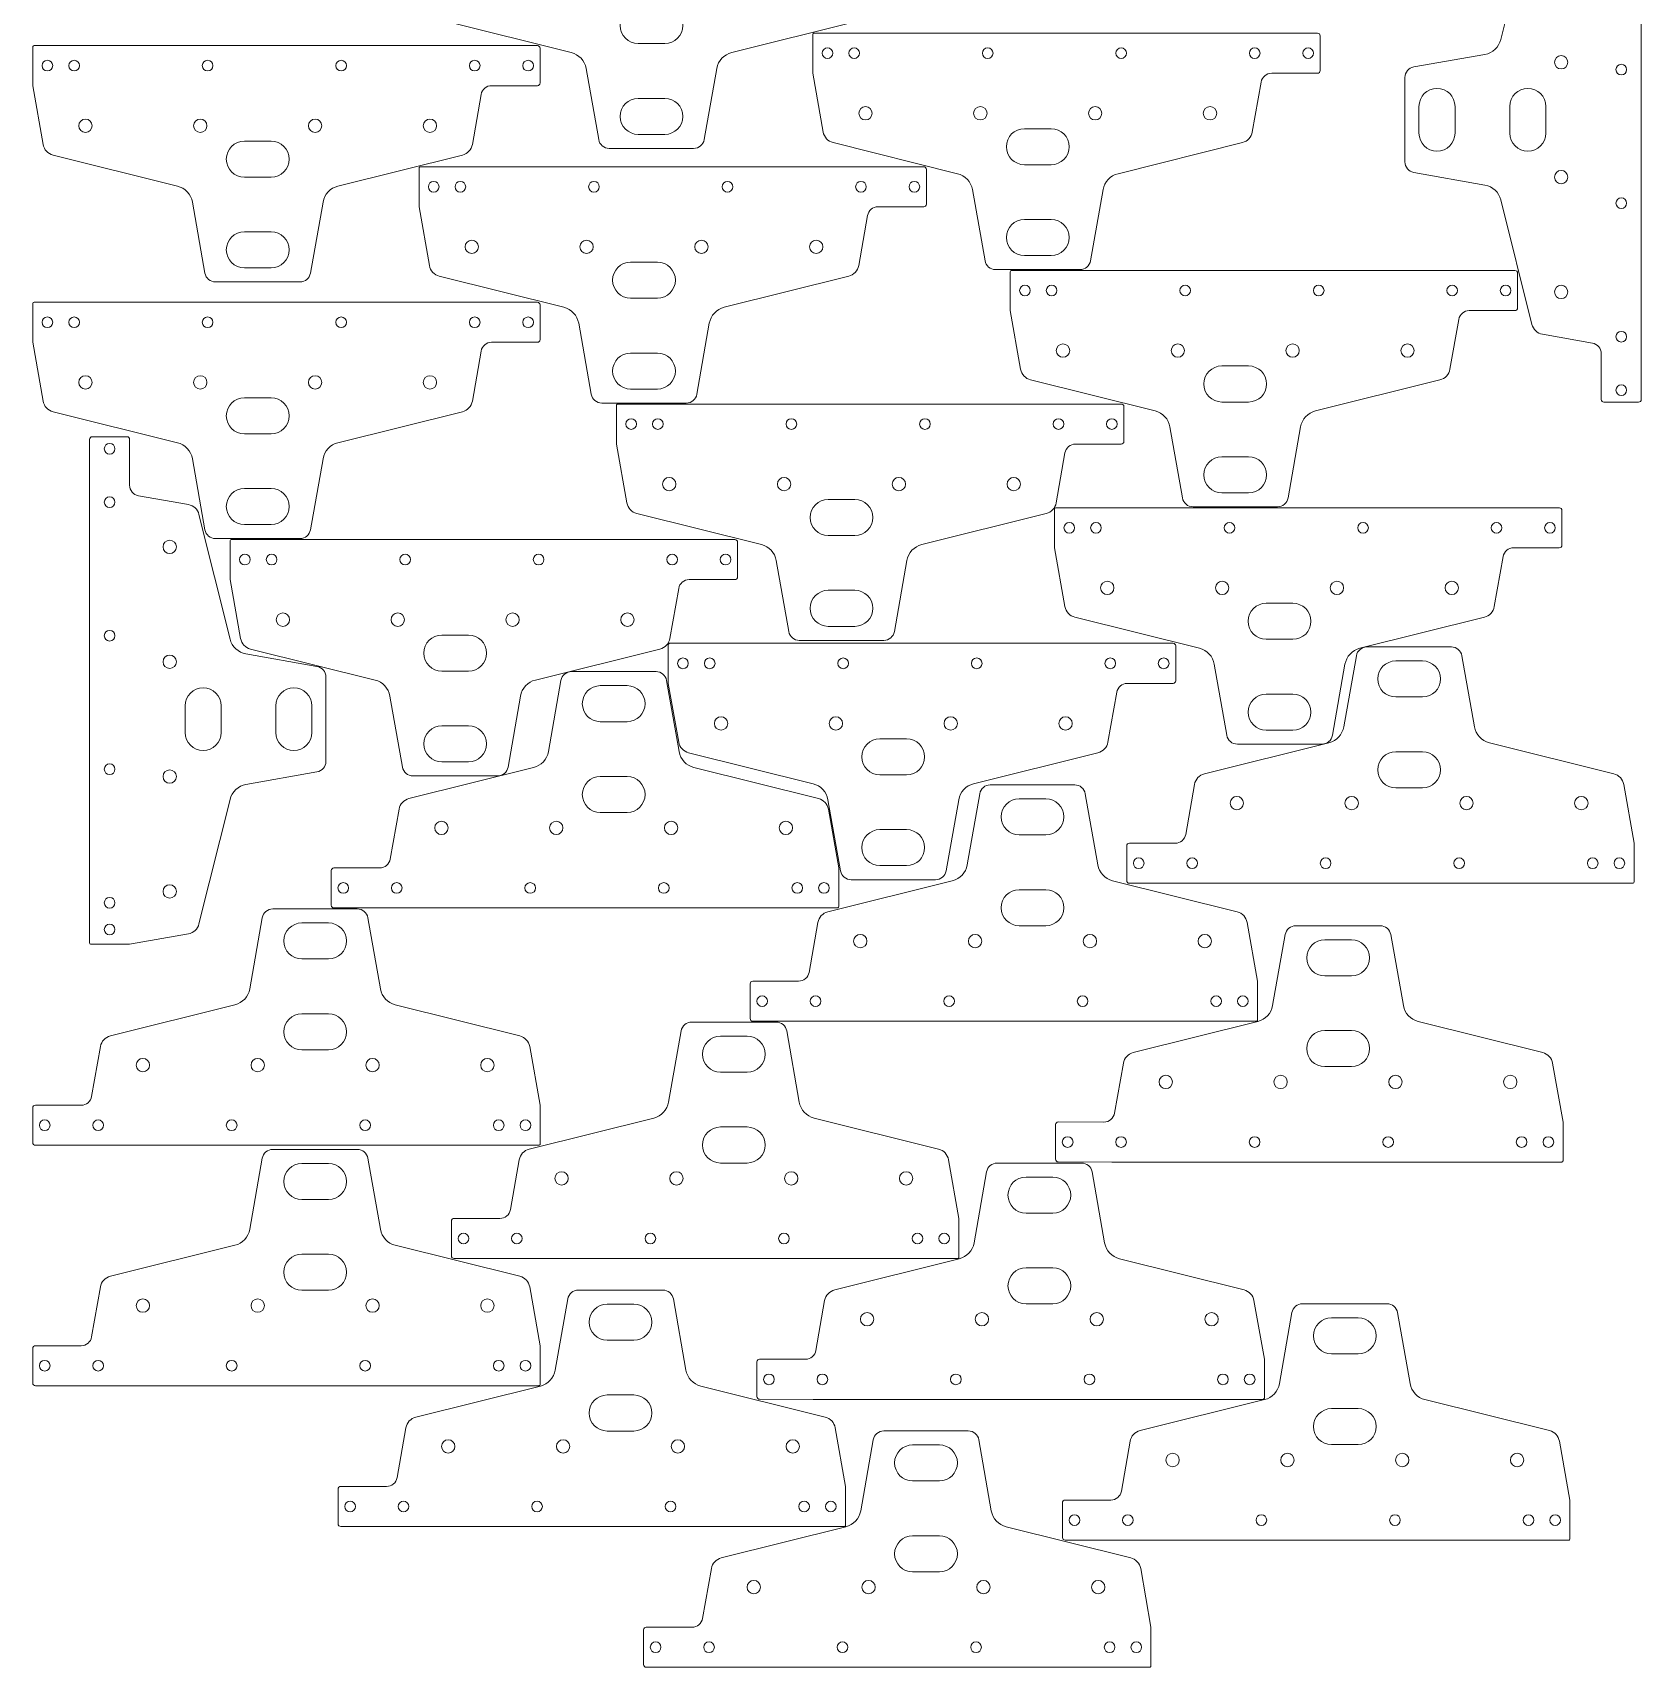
# Model space of a CAD drawing. Extents: x 0 to 1205, y -2446 to 0.
# Drawn here: x 0 to 1205, y -2446 to -1222 of the extents above; entities that cross this region are included whole.
import ezdxf

# ---------------------------------------------------------------- set-up
doc = ezdxf.new("R2010")
doc.units = 0
for name, color, linetype, lineweight, true_color in [('1', 18, 'Continuous', 0, 0x000000), ('15', 18, 'Continuous', 0, 0x000000), ('18', 18, 'Continuous', 0, 0x000000), ('19', 18, 'Continuous', 0, 0x000000), ('20', 18, 'Continuous', 0, 0x000000), ('26', 18, 'Continuous', 0, 0x000000), ('32', 18, 'Continuous', 0, 0x000000), ('34', 18, 'Continuous', 0, 0x000000), ('35', 18, 'Continuous', 0, 0x000000), ('37', 18, 'Continuous', 0, 0x000000), ('38', 18, 'Continuous', 0, 0x000000), ('39', 18, 'Continuous', 0, 0x000000), ('40', 18, 'Continuous', 0, 0x000000), ('41', 18, 'Continuous', 0, 0x000000), ('42', 18, 'Continuous', 0, 0x000000), ('45', 18, 'Continuous', 0, 0x000000), ('47', 18, 'Continuous', 0, 0x000000), ('50', 18, 'Continuous', 0, 0x000000), ('53', 18, 'Continuous', 0, 0x000000), ('54', 18, 'Continuous', 0, 0x000000), ('56', 18, 'Continuous', 0, 0x000000), ('58', 18, 'Continuous', 0, 0x000000), ('9', 18, 'Continuous', 0, 0x000000)]:
    doc.layers.add(name, color=color, linetype=linetype, lineweight=lineweight, true_color=true_color)

msp = doc.modelspace()

# ---------------------------------------------------------------- linework, layer by layer
at = {"layer": '1', "color": 18, "true_color": 0x000000, "flags": 128}
for points in [[(42.8, -1566.4), (42.8, -1903.3, 0.414214), (43.8, -1904.3), (72.8, -1904.3), (116.8, -1896.6, 0.296215), (124.7, -1889.1), (148, -1795.9, -0.296213), (159.9, -1784.7), (213.1, -1775.3, 0.363971), (219.8, -1767.5), (219.8, -1704.2, 0.363971), (213.1, -1696.3), (159.9, -1686.9, -0.296212), (148, -1675.8), (124.7, -1582.5, 0.296213), (116.8, -1575.1), (79.4, -1568.5, -0.364084), (72.8, -1560.6), (72.8, -1526.3, 0.414331), (70.8, -1524.3), (44.8, -1524.3, 0.414096), (42.8, -1526.3), (42.8, -1566.4)], [(57.8, -1529.3, 1), (57.8, -1537.3, 1), (57.8, -1529.3)], [(57.8, -1569.3, 1), (57.8, -1577.3, 1), (57.8, -1569.3)], [(102.8, -1601.8, 1), (102.8, -1611.8, 1), (102.8, -1601.8)], [(57.8, -1669.3, 1), (57.8, -1677.3, 1), (57.8, -1669.3)], [(102.8, -1687.8, 1), (102.8, -1697.8, 1), (102.8, -1687.8)], [(141.3, -1745.8), (141.3, -1725.8, 1), (114.3, -1725.8), (114.3, -1745.8, 1), (141.3, -1745.8)], [(209.3, -1725.8, 1), (182.3, -1725.8), (182.3, -1745.8, 1), (209.3, -1745.8), (209.3, -1725.8)], [(57.8, -1769.3, 1), (57.8, -1777.3, 1), (57.8, -1769.3)], [(102.8, -1773.8, 1), (102.8, -1783.8, 1), (102.8, -1773.8)], [(102.8, -1859.8, 1), (102.8, -1869.8, 1), (102.8, -1859.8)], [(57.8, -1869.3, 1), (57.8, -1877.3, 1), (57.8, -1869.3)], [(57.8, -1889.3, 1), (57.8, -1897.3, 1), (57.8, -1889.3)]]:
    msp.add_lwpolyline(points, format="xyb", dxfattribs=at)
at = {"layer": '15', "color": 18, "true_color": 0x000000, "flags": 128}
for points in [[(266, -1877.2), (602.8, -1877.2, 0.414214), (603.8, -1876.2), (603.8, -1847.2), (596.1, -1803.2, 0.296215), (588.7, -1795.3), (495.4, -1772, -0.296213), (484.3, -1760.1), (474.9, -1706.8, 0.363971), (467, -1700.2), (403.7, -1700.2, 0.363971), (395.8, -1706.8), (386.4, -1760.1, -0.296212), (375.3, -1772), (282, -1795.3, 0.296213), (274.6, -1803.2), (268, -1840.6, -0.364084), (260.1, -1847.2), (225.8, -1847.2, 0.414331), (223.8, -1849.2), (223.8, -1875.2, 0.414096), (225.8, -1877.2), (266, -1877.2)], [(425.3, -1710.7, 1), (425.3, -1737.7), (445.3, -1737.7, 1), (445.3, -1710.7), (425.3, -1710.7)], [(445.3, -1778.7), (425.3, -1778.7, 1), (425.3, -1805.7), (445.3, -1805.7, 1), (445.3, -1778.7)], [(301.3, -1817.2, 1), (311.3, -1817.2, 1), (301.3, -1817.2)], [(387.3, -1817.2, 1), (397.3, -1817.2, 1), (387.3, -1817.2)], [(473.3, -1817.2, 1), (483.3, -1817.2, 1), (473.3, -1817.2)], [(559.3, -1817.2, 1), (569.3, -1817.2, 1), (559.3, -1817.2)], [(228.8, -1862.2, 1), (236.8, -1862.2, 1), (228.8, -1862.2)], [(268.8, -1862.2, 1), (276.8, -1862.2, 1), (268.8, -1862.2)], [(368.8, -1862.2, 1), (376.8, -1862.2, 1), (368.8, -1862.2)], [(468.8, -1862.2, 1), (476.8, -1862.2, 1), (468.8, -1862.2)], [(568.8, -1862.2, 1), (576.8, -1862.2, 1), (568.8, -1862.2)], [(588.8, -1862.2, 1), (596.8, -1862.2, 1), (588.8, -1862.2)]]:
    msp.add_lwpolyline(points, format="xyb", dxfattribs=at)
at = {"layer": '18', "color": 18, "true_color": 0x000000, "flags": 128}
for points in [[(42.3, -2054.9), (379.2, -2054.9, 0.414214), (380.2, -2053.9), (380.2, -2024.9), (372.4, -1980.9, 0.296215), (365, -1973), (271.7, -1949.7, -0.296213), (260.6, -1937.8), (251.2, -1884.5, 0.363971), (243.3, -1877.9), (180, -1877.9, 0.363971), (172.1, -1884.5), (162.8, -1937.8, -0.296212), (151.6, -1949.7), (58.4, -1973, 0.296213), (50.9, -1980.9), (44.3, -2018.3, -0.364084), (36.5, -2024.9), (2.2, -2024.9, 0.414331), (0.2, -2026.9), (0.2, -2052.9, 0.414096), (2.2, -2054.9), (42.3, -2054.9)], [(201.7, -1888.4, 1), (201.7, -1915.4), (221.7, -1915.4, 1), (221.7, -1888.4), (201.7, -1888.4)], [(221.7, -1956.4), (201.7, -1956.4, 1), (201.7, -1983.4), (221.7, -1983.4, 1), (221.7, -1956.4)], [(77.7, -1994.9, 1), (87.7, -1994.9, 1), (77.7, -1994.9)], [(163.7, -1994.9, 1), (173.7, -1994.9, 1), (163.7, -1994.9)], [(249.7, -1994.9, 1), (259.7, -1994.9, 1), (249.7, -1994.9)], [(335.7, -1994.9, 1), (345.7, -1994.9, 1), (335.7, -1994.9)], [(5.2, -2039.9, 1), (13.2, -2039.9, 1), (5.2, -2039.9)], [(45.2, -2039.9, 1), (53.2, -2039.9, 1), (45.2, -2039.9)], [(145.2, -2039.9, 1), (153.2, -2039.9, 1), (145.2, -2039.9)], [(245.2, -2039.9, 1), (253.2, -2039.9, 1), (245.2, -2039.9)], [(345.2, -2039.9, 1), (353.2, -2039.9, 1), (345.2, -2039.9)], [(365.2, -2039.9, 1), (373.2, -2039.9, 1), (365.2, -2039.9)]]:
    msp.add_lwpolyline(points, format="xyb", dxfattribs=at)
at = {"layer": '19', "color": 18, "true_color": 0x000000, "flags": 128}
for points in [[(579.6, -1962), (916.5, -1962, 0.414214), (917.5, -1961), (917.5, -1932), (909.7, -1888, 0.296215), (902.3, -1880.1), (809, -1856.8, -0.296213), (797.9, -1844.9), (788.5, -1791.6, 0.363971), (780.6, -1785), (717.3, -1785, 0.363971), (709.5, -1791.6), (700.1, -1844.9, -0.296212), (688.9, -1856.8), (595.7, -1880.1, 0.296213), (588.2, -1888), (581.6, -1925.4, -0.364084), (573.8, -1932), (539.5, -1932, 0.414331), (537.5, -1934), (537.5, -1960, 0.414096), (539.5, -1962), (579.6, -1962)], [(739, -1795.5, 1), (739, -1822.5), (759, -1822.5, 1), (759, -1795.5), (739, -1795.5)], [(759, -1863.5), (739, -1863.5, 1), (739, -1890.5), (759, -1890.5, 1), (759, -1863.5)], [(615, -1902, 1), (625, -1902, 1), (615, -1902)], [(701, -1902, 1), (711, -1902, 1), (701, -1902)], [(787, -1902, 1), (797, -1902, 1), (787, -1902)], [(873, -1902, 1), (883, -1902, 1), (873, -1902)], [(542.5, -1947, 1), (550.5, -1947, 1), (542.5, -1947)], [(582.5, -1947, 1), (590.5, -1947, 1), (582.5, -1947)], [(682.5, -1947, 1), (690.5, -1947, 1), (682.5, -1947)], [(782.5, -1947, 1), (790.5, -1947, 1), (782.5, -1947)], [(882.5, -1947, 1), (890.5, -1947, 1), (882.5, -1947)], [(902.5, -1947, 1), (910.5, -1947, 1), (902.5, -1947)]]:
    msp.add_lwpolyline(points, format="xyb", dxfattribs=at)
at = {"layer": '20', "color": 18, "true_color": 0x000000, "flags": 128}
for points in [[(808.4, -2067.5), (1145.3, -2067.5, 0.414214), (1146.3, -2066.5), (1146.3, -2037.5), (1138.5, -1993.5, 0.296215), (1131.1, -1985.5), (1037.8, -1962.2, -0.296213), (1026.7, -1950.3), (1017.3, -1897.1, 0.363971), (1009.4, -1890.5), (946.1, -1890.5, 0.363971), (938.2, -1897.1), (928.8, -1950.3, -0.296212), (917.7, -1962.2), (824.4, -1985.5, 0.296213), (817, -1993.5), (810.4, -2030.8, -0.364084), (802.5, -2037.5), (768.3, -2037.4, 0.414331), (766.3, -2039.4), (766.3, -2065.4, 0.414096), (768.3, -2067.4), (808.4, -2067.5)], [(967.8, -1901, 1), (967.8, -1928), (987.8, -1928, 1), (987.8, -1901), (967.8, -1901)], [(987.8, -1969), (967.8, -1969, 1), (967.8, -1996), (987.8, -1996, 1), (987.8, -1969)], [(843.8, -2007.5, 1), (853.8, -2007.5, 1), (843.8, -2007.5)], [(929.8, -2007.5, 1), (939.8, -2007.5, 1), (929.8, -2007.5)], [(1015.8, -2007.5, 1), (1025.8, -2007.5, 1), (1015.8, -2007.5)], [(1101.8, -2007.5, 1), (1111.8, -2007.5, 1), (1101.8, -2007.5)], [(771.3, -2052.5, 1), (779.3, -2052.5, 1), (771.3, -2052.5)], [(811.3, -2052.5, 1), (819.3, -2052.5, 1), (811.3, -2052.5)], [(911.3, -2052.5, 1), (919.3, -2052.5, 1), (911.3, -2052.5)], [(1011.3, -2052.5, 1), (1019.3, -2052.5, 1), (1011.3, -2052.5)], [(1111.3, -2052.5, 1), (1119.3, -2052.5, 1), (1111.3, -2052.5)], [(1131.3, -2052.5, 1), (1139.3, -2052.5, 1), (1131.3, -2052.5)]]:
    msp.add_lwpolyline(points, format="xyb", dxfattribs=at)
at = {"layer": '26', "color": 18, "true_color": 0x000000, "flags": 128}
for points in [[(355.9, -2139.7), (692.8, -2139.7, 0.414214), (693.8, -2138.7), (693.8, -2109.7), (686.1, -2065.7, 0.296215), (678.6, -2057.8), (585.4, -2034.5, -0.296213), (574.2, -2022.6), (564.9, -1969.3, 0.363971), (557, -1962.7), (493.7, -1962.7, 0.363971), (485.8, -1969.3), (476.4, -2022.6, -0.296212), (465.3, -2034.5), (372, -2057.8, 0.296213), (364.6, -2065.7), (358, -2103.1, -0.364084), (350.1, -2109.7), (315.8, -2109.7, 0.414331), (313.8, -2111.7), (313.8, -2137.7, 0.414096), (315.8, -2139.7), (355.9, -2139.7)], [(515.3, -1973.2, 1), (515.3, -2000.2), (535.3, -2000.2, 1), (535.3, -1973.2), (515.3, -1973.2)], [(535.3, -2041.2), (515.3, -2041.2, 1), (515.3, -2068.2), (535.3, -2068.2, 1), (535.3, -2041.2)], [(391.3, -2079.7, 1), (401.3, -2079.7, 1), (391.3, -2079.7)], [(477.3, -2079.7, 1), (487.3, -2079.7, 1), (477.3, -2079.7)], [(563.3, -2079.7, 1), (573.3, -2079.7, 1), (563.3, -2079.7)], [(649.3, -2079.7, 1), (659.3, -2079.7, 1), (649.3, -2079.7)], [(318.8, -2124.7, 1), (326.8, -2124.7, 1), (318.8, -2124.7)], [(358.8, -2124.7, 1), (366.8, -2124.7, 1), (358.8, -2124.7)], [(458.8, -2124.7, 1), (466.8, -2124.7, 1), (458.8, -2124.7)], [(558.8, -2124.7, 1), (566.8, -2124.7, 1), (558.8, -2124.7)], [(658.8, -2124.7, 1), (666.8, -2124.7, 1), (658.8, -2124.7)], [(678.8, -2124.7, 1), (686.8, -2124.7, 1), (678.8, -2124.7)]]:
    msp.add_lwpolyline(points, format="xyb", dxfattribs=at)
at = {"layer": '32', "color": 18, "true_color": 0x000000, "flags": 128}
for points in [[(42.3, -2235), (379.2, -2235, 0.414214), (380.2, -2234), (380.2, -2205), (372.4, -2161, 0.296215), (365, -2153), (271.7, -2129.8, -0.296213), (260.6, -2117.8), (251.2, -2064.6, 0.363971), (243.3, -2058), (180, -2058, 0.363971), (172.1, -2064.6), (162.8, -2117.8, -0.296212), (151.6, -2129.8), (58.4, -2153, 0.296213), (50.9, -2161), (44.3, -2198.4, -0.364084), (36.5, -2205), (2.2, -2205, 0.414331), (0.2, -2207), (0.2, -2233, 0.414096), (2.2, -2235), (42.3, -2235)], [(201.7, -2068.5, 1), (201.7, -2095.5), (221.7, -2095.5, 1), (221.7, -2068.5), (201.7, -2068.5)], [(221.7, -2136.5), (201.7, -2136.5, 1), (201.7, -2163.5), (221.7, -2163.5, 1), (221.7, -2136.5)], [(77.7, -2175, 1), (87.7, -2175, 1), (77.7, -2175)], [(163.7, -2175, 1), (173.7, -2175, 1), (163.7, -2175)], [(249.7, -2175, 1), (259.7, -2175, 1), (249.7, -2175)], [(335.7, -2175, 1), (345.7, -2175, 1), (335.7, -2175)], [(5.2, -2220, 1), (13.2, -2220, 1), (5.2, -2220)], [(45.2, -2220, 1), (53.2, -2220, 1), (45.2, -2220)], [(145.2, -2220, 1), (153.2, -2220, 1), (145.2, -2220)], [(245.2, -2220, 1), (253.2, -2220, 1), (245.2, -2220)], [(345.2, -2220, 1), (353.2, -2220, 1), (345.2, -2220)], [(365.2, -2220, 1), (373.2, -2220, 1), (365.2, -2220)]]:
    msp.add_lwpolyline(points, format="xyb", dxfattribs=at)
at = {"layer": '34', "color": 18, "true_color": 0x000000, "flags": 128}
for points in [[(584.7, -2245.2), (921.6, -2245.2, 0.414214), (922.6, -2244.2), (922.6, -2215.2), (914.8, -2171.2, 0.296215), (907.4, -2163.2), (814.2, -2139.9, -0.296213), (803, -2128), (793.6, -2074.8, 0.363971), (785.7, -2068.2), (722.4, -2068.2, 0.363971), (714.6, -2074.8), (705.2, -2128, -0.296212), (694, -2139.9), (600.8, -2163.2, 0.296213), (593.3, -2171.2), (586.8, -2208.5, -0.364084), (578.9, -2215.2), (544.6, -2215.1, 0.414331), (542.6, -2217.1), (542.6, -2243.1, 0.414096), (544.6, -2245.1), (584.7, -2245.2)], [(744.1, -2078.7, 1), (744.1, -2105.7), (764.1, -2105.7, 1), (764.1, -2078.7), (744.1, -2078.7)], [(764.1, -2146.7), (744.1, -2146.7, 1), (744.1, -2173.7), (764.1, -2173.7, 1), (764.1, -2146.7)], [(620.1, -2185.2, 1), (630.1, -2185.2, 1), (620.1, -2185.2)], [(706.1, -2185.2, 1), (716.1, -2185.2, 1), (706.1, -2185.2)], [(792.1, -2185.2, 1), (802.1, -2185.2, 1), (792.1, -2185.2)], [(878.1, -2185.2, 1), (888.1, -2185.2, 1), (878.1, -2185.2)], [(547.6, -2230.2, 1), (555.6, -2230.2, 1), (547.6, -2230.2)], [(587.6, -2230.2, 1), (595.6, -2230.2, 1), (587.6, -2230.2)], [(687.6, -2230.2, 1), (695.6, -2230.2, 1), (687.6, -2230.2)], [(787.6, -2230.2, 1), (795.6, -2230.2, 1), (787.6, -2230.2)], [(887.6, -2230.2, 1), (895.6, -2230.2, 1), (887.6, -2230.2)], [(907.6, -2230.2, 1), (915.6, -2230.2, 1), (907.6, -2230.2)]]:
    msp.add_lwpolyline(points, format="xyb", dxfattribs=at)
at = {"layer": '35', "color": 18, "true_color": 0x000000, "flags": 128}
for points in [[(271.1, -2340.4), (607.9, -2340.4, 0.414214), (608.9, -2339.4), (608.9, -2310.4), (601.2, -2266.4, 0.296215), (593.8, -2258.5), (500.5, -2235.2, -0.296213), (489.4, -2223.3), (480, -2170, 0.363971), (472.1, -2163.4), (408.8, -2163.4, 0.363971), (400.9, -2170), (391.5, -2223.3, -0.296212), (380.4, -2235.2), (287.1, -2258.5, 0.296213), (279.7, -2266.4), (273.1, -2303.8, -0.364084), (265.2, -2310.4), (230.9, -2310.4, 0.414331), (228.9, -2312.4), (228.9, -2338.4, 0.414096), (230.9, -2340.4), (271.1, -2340.4)], [(430.4, -2173.9, 1), (430.4, -2200.9), (450.4, -2200.9, 1), (450.4, -2173.9), (430.4, -2173.9)], [(450.4, -2241.9), (430.4, -2241.9, 1), (430.4, -2268.9), (450.4, -2268.9, 1), (450.4, -2241.9)], [(306.4, -2280.4, 1), (316.4, -2280.4, 1), (306.4, -2280.4)], [(392.4, -2280.4, 1), (402.4, -2280.4, 1), (392.4, -2280.4)], [(478.4, -2280.4, 1), (488.4, -2280.4, 1), (478.4, -2280.4)], [(564.4, -2280.4, 1), (574.4, -2280.4, 1), (564.4, -2280.4)], [(233.9, -2325.4, 1), (241.9, -2325.4, 1), (233.9, -2325.4)], [(273.9, -2325.4, 1), (281.9, -2325.4, 1), (273.9, -2325.4)], [(373.9, -2325.4, 1), (381.9, -2325.4, 1), (373.9, -2325.4)], [(473.9, -2325.4, 1), (481.9, -2325.4, 1), (473.9, -2325.4)], [(573.9, -2325.4, 1), (581.9, -2325.4, 1), (573.9, -2325.4)], [(593.9, -2325.4, 1), (601.9, -2325.4, 1), (593.9, -2325.4)]]:
    msp.add_lwpolyline(points, format="xyb", dxfattribs=at)
at = {"layer": '37', "color": 18, "true_color": 0x000000, "flags": 128}
for points in [[(633, -1131.4), (296.1, -1131.4, 0.414214), (295.1, -1132.4), (295.1, -1161.4), (302.8, -1205.3, 0.296215), (310.3, -1213.3), (403.5, -1236.6, -0.296213), (414.7, -1248.5), (424.1, -1301.7, 0.363971), (431.9, -1308.4), (495.2, -1308.4, 0.363971), (503.1, -1301.7), (512.5, -1248.5, -0.296212), (523.7, -1236.6), (616.9, -1213.3, 0.296213), (624.3, -1205.3), (630.9, -1168, -0.364084), (638.8, -1161.4), (673.1, -1161.4, 0.414331), (675.1, -1159.4), (675.1, -1133.4, 0.414096), (673.1, -1131.4), (633, -1131.4)], [(453.6, -1229.9), (473.6, -1229.9, 1), (473.6, -1202.9), (453.6, -1202.9, 1), (453.6, -1229.9)], [(473.6, -1297.9, 1), (473.6, -1270.9), (453.6, -1270.9, 1), (453.6, -1297.9), (473.6, -1297.9)]]:
    msp.add_lwpolyline(points, format="xyb", dxfattribs=at)
at = {"layer": '38', "color": 18, "true_color": 0x000000, "flags": 128}
for points in [[(922.3, -1222.1), (585.4, -1222.1, 0.414214), (584.4, -1223.1), (584.4, -1252.1), (592.2, -1296.1, 0.296215), (599.6, -1304), (692.8, -1327.3, -0.296213), (704, -1339.2), (713.4, -1392.5, 0.363971), (721.2, -1399.1), (784.6, -1399.1, 0.363971), (792.4, -1392.5), (801.8, -1339.2, -0.296212), (813, -1327.3), (906.2, -1304, 0.296213), (913.6, -1296.1), (920.2, -1258.7, -0.364084), (928.1, -1252.1), (962.4, -1252.1, 0.414331), (964.4, -1250.1), (964.4, -1224.1, 0.414096), (962.4, -1222.1), (922.3, -1222.1)], [(599.4, -1237.1, 1), (591.4, -1237.1, 1), (599.4, -1237.1)], [(619.4, -1237.1, 1), (611.4, -1237.1, 1), (619.4, -1237.1)], [(719.4, -1237.1, 1), (711.4, -1237.1, 1), (719.4, -1237.1)], [(819.4, -1237.1, 1), (811.4, -1237.1, 1), (819.4, -1237.1)], [(919.4, -1237.1, 1), (911.4, -1237.1, 1), (919.4, -1237.1)], [(959.4, -1237.1, 1), (951.4, -1237.1, 1), (959.4, -1237.1)], [(628.9, -1282.1, 1), (618.9, -1282.1, 1), (628.9, -1282.1)], [(714.9, -1282.1, 1), (704.9, -1282.1, 1), (714.9, -1282.1)], [(800.9, -1282.1, 1), (790.9, -1282.1, 1), (800.9, -1282.1)], [(886.9, -1282.1, 1), (876.9, -1282.1, 1), (886.9, -1282.1)], [(742.9, -1320.6), (762.9, -1320.6, 1), (762.9, -1293.6), (742.9, -1293.6, 1), (742.9, -1320.6)], [(762.9, -1388.6, 1), (762.9, -1361.6), (742.9, -1361.6, 1), (742.9, -1388.6), (762.9, -1388.6)]]:
    msp.add_lwpolyline(points, format="xyb", dxfattribs=at)
at = {"layer": '39', "color": 18, "true_color": 0x000000, "flags": 128}
for points in [[(813.5, -2350.6), (1150.4, -2350.6, 0.414214), (1151.4, -2349.6), (1151.4, -2320.6), (1143.6, -2276.6, 0.296215), (1136.2, -2268.6), (1042.9, -2245.4, -0.296213), (1031.8, -2233.4), (1022.4, -2180.2, 0.363971), (1014.5, -2173.6), (951.2, -2173.6, 0.363971), (943.3, -2180.2), (933.9, -2233.4, -0.296212), (922.8, -2245.4), (829.5, -2268.6, 0.296213), (822.1, -2276.6), (815.5, -2314, -0.364084), (807.6, -2320.6), (773.4, -2320.6, 0.414331), (771.4, -2322.6), (771.4, -2348.6, 0.414096), (773.4, -2350.6), (813.5, -2350.6)], [(972.9, -2184.1, 1), (972.9, -2211.1), (992.9, -2211.1, 1), (992.9, -2184.1), (972.9, -2184.1)], [(992.9, -2252.1), (972.9, -2252.1, 1), (972.9, -2279.1), (992.9, -2279.1, 1), (992.9, -2252.1)], [(848.9, -2290.6, 1), (858.9, -2290.6, 1), (848.9, -2290.6)], [(934.9, -2290.6, 1), (944.9, -2290.6, 1), (934.9, -2290.6)], [(1020.9, -2290.6, 1), (1030.9, -2290.6, 1), (1020.9, -2290.6)], [(1106.9, -2290.6, 1), (1116.9, -2290.6, 1), (1106.9, -2290.6)], [(776.4, -2335.6, 1), (784.4, -2335.6, 1), (776.4, -2335.6)], [(816.4, -2335.6, 1), (824.4, -2335.6, 1), (816.4, -2335.6)], [(916.4, -2335.6, 1), (924.4, -2335.6, 1), (916.4, -2335.6)], [(1016.4, -2335.6, 1), (1024.4, -2335.6, 1), (1016.4, -2335.6)], [(1116.4, -2335.6, 1), (1124.4, -2335.6, 1), (1116.4, -2335.6)], [(1136.4, -2335.6, 1), (1144.4, -2335.6, 1), (1136.4, -2335.6)]]:
    msp.add_lwpolyline(points, format="xyb", dxfattribs=at)
at = {"layer": '40', "color": 18, "true_color": 0x000000, "flags": 128}
for points in [[(338.1, -1231.4), (1.2, -1231.4, 0.414214), (0.2, -1232.4), (0.2, -1261.4), (8, -1305.4, 0.296215), (15.4, -1313.4), (108.6, -1336.6, -0.296213), (119.8, -1348.6), (129.2, -1401.8, 0.363971), (137.1, -1408.4), (200.4, -1408.4, 0.363971), (208.2, -1401.8), (217.6, -1348.6, -0.296212), (228.8, -1336.6), (322, -1313.4, 0.296213), (329.5, -1305.4), (336, -1268, -0.364084), (343.9, -1261.4), (378.2, -1261.4, 0.414331), (380.2, -1259.4), (380.2, -1233.4, 0.414096), (378.2, -1231.4), (338.1, -1231.4)], [(15.2, -1246.4, 1), (7.2, -1246.4, 1), (15.2, -1246.4)], [(35.2, -1246.4, 1), (27.2, -1246.4, 1), (35.2, -1246.4)], [(135.2, -1246.4, 1), (127.2, -1246.4, 1), (135.2, -1246.4)], [(235.2, -1246.4, 1), (227.2, -1246.4, 1), (235.2, -1246.4)], [(335.2, -1246.4, 1), (327.2, -1246.4, 1), (335.2, -1246.4)], [(375.2, -1246.4, 1), (367.2, -1246.4, 1), (375.2, -1246.4)], [(44.7, -1291.4, 1), (34.7, -1291.4, 1), (44.7, -1291.4)], [(130.7, -1291.4, 1), (120.7, -1291.4, 1), (130.7, -1291.4)], [(216.7, -1291.4, 1), (206.7, -1291.4, 1), (216.7, -1291.4)], [(302.7, -1291.4, 1), (292.7, -1291.4, 1), (302.7, -1291.4)], [(158.7, -1329.9), (178.7, -1329.9, 1), (178.7, -1302.9), (158.7, -1302.9, 1), (158.7, -1329.9)], [(178.7, -1397.9, 1), (178.7, -1370.9), (158.7, -1370.9, 1), (158.7, -1397.9), (178.7, -1397.9)]]:
    msp.add_lwpolyline(points, format="xyb", dxfattribs=at)
at = {"layer": '41', "color": 18, "true_color": 0x000000, "flags": 128}
for points in [[(499.8, -2445.8), (836.7, -2445.8, 0.414214), (837.7, -2444.8), (837.7, -2415.8), (830, -2371.8, 0.296215), (822.5, -2363.9), (729.3, -2340.6, -0.296213), (718.1, -2328.7), (708.8, -2275.5, 0.363971), (700.9, -2268.8), (637.6, -2268.8, 0.363971), (629.7, -2275.5), (620.3, -2328.7, -0.296212), (609.2, -2340.6), (515.9, -2363.9, 0.296213), (508.5, -2371.8), (501.9, -2409.2, -0.364084), (494, -2415.8), (459.7, -2415.8, 0.414331), (457.7, -2417.8), (457.7, -2443.8, 0.414096), (459.7, -2445.8), (499.8, -2445.8)], [(659.2, -2279.3, 1), (659.2, -2306.3), (679.2, -2306.3, 1), (679.2, -2279.3), (659.2, -2279.3)], [(679.2, -2347.3), (659.2, -2347.3, 1), (659.2, -2374.3), (679.2, -2374.3, 1), (679.2, -2347.3)], [(535.2, -2385.8, 1), (545.2, -2385.8, 1), (535.2, -2385.8)], [(621.2, -2385.8, 1), (631.2, -2385.8, 1), (621.2, -2385.8)], [(707.2, -2385.8, 1), (717.2, -2385.8, 1), (707.2, -2385.8)], [(793.2, -2385.8, 1), (803.2, -2385.8, 1), (793.2, -2385.8)], [(462.7, -2430.8, 1), (470.7, -2430.8, 1), (462.7, -2430.8)], [(502.7, -2430.8, 1), (510.7, -2430.8, 1), (502.7, -2430.8)], [(602.7, -2430.8, 1), (610.7, -2430.8, 1), (602.7, -2430.8)], [(702.7, -2430.8, 1), (710.7, -2430.8, 1), (702.7, -2430.8)], [(802.7, -2430.8, 1), (810.7, -2430.8, 1), (802.7, -2430.8)], [(822.7, -2430.8, 1), (830.7, -2430.8, 1), (822.7, -2430.8)]]:
    msp.add_lwpolyline(points, format="xyb", dxfattribs=at)
at = {"layer": '42', "color": 18, "true_color": 0x000000, "flags": 128}
for points in [[(627.4, -1322.1), (290.5, -1322.1, 0.414214), (289.5, -1323.1), (289.5, -1352.1), (297.3, -1396.1, 0.296215), (304.7, -1404.1), (398, -1427.3, -0.296213), (409.1, -1439.3), (418.5, -1492.5, 0.363971), (426.4, -1499.1), (489.7, -1499.1, 0.363971), (497.6, -1492.5), (506.9, -1439.3, -0.296212), (518.1, -1427.3), (611.3, -1404.1, 0.296213), (618.8, -1396.1), (625.4, -1358.7, -0.364084), (633.2, -1352.1), (667.5, -1352.1, 0.414331), (669.5, -1350.1), (669.5, -1324.1, 0.414096), (667.5, -1322.1), (627.4, -1322.1)], [(304.5, -1337.1, 1), (296.5, -1337.1, 1), (304.5, -1337.1)], [(324.5, -1337.1, 1), (316.5, -1337.1, 1), (324.5, -1337.1)], [(424.5, -1337.1, 1), (416.5, -1337.1, 1), (424.5, -1337.1)], [(524.5, -1337.1, 1), (516.5, -1337.1, 1), (524.5, -1337.1)], [(624.5, -1337.1, 1), (616.5, -1337.1, 1), (624.5, -1337.1)], [(664.5, -1337.1, 1), (656.5, -1337.1, 1), (664.5, -1337.1)], [(334, -1382.1, 1), (324, -1382.1, 1), (334, -1382.1)], [(420, -1382.1, 1), (410, -1382.1, 1), (420, -1382.1)], [(506, -1382.1, 1), (496, -1382.1, 1), (506, -1382.1)], [(592, -1382.1, 1), (582, -1382.1, 1), (592, -1382.1)], [(448, -1420.6), (468, -1420.6, 1), (468, -1393.6), (448, -1393.6, 1), (448, -1420.6)], [(468, -1488.6, 1), (468, -1461.6), (448, -1461.6, 1), (448, -1488.6), (468, -1488.6)]]:
    msp.add_lwpolyline(points, format="xyb", dxfattribs=at)
at = {"layer": '45', "color": 18, "true_color": 0x000000, "flags": 128}
for points in [[(1204.9, -1456.3), (1204.9, -1119.4, 0.414214), (1203.9, -1118.4), (1174.9, -1118.4), (1130.9, -1126.1, 0.296215), (1123, -1133.6), (1099.7, -1226.8, -0.296213), (1087.8, -1238), (1034.5, -1247.4, 0.363971), (1027.9, -1255.2), (1027.9, -1318.5, 0.363971), (1034.5, -1326.4), (1087.8, -1335.8, -0.296212), (1099.7, -1347), (1123, -1440.2, 0.296213), (1130.9, -1447.6), (1168.3, -1454.2, -0.364084), (1174.9, -1462.1), (1174.9, -1496.4, 0.414331), (1176.9, -1498.4), (1202.9, -1498.4, 0.414096), (1204.9, -1496.4), (1204.9, -1456.3)], [(1144.9, -1248.9, 1), (1144.9, -1238.9, 1), (1144.9, -1248.9)], [(1189.9, -1253.4, 1), (1189.9, -1245.4, 1), (1189.9, -1253.4)], [(1038.4, -1296.9, 1), (1065.4, -1296.9), (1065.4, -1276.9, 1), (1038.4, -1276.9), (1038.4, -1296.9)], [(1106.4, -1276.9), (1106.4, -1296.9, 1), (1133.4, -1296.9), (1133.4, -1276.9, 1), (1106.4, -1276.9)], [(1144.9, -1334.9, 1), (1144.9, -1324.9, 1), (1144.9, -1334.9)], [(1189.9, -1353.4, 1), (1189.9, -1345.4, 1), (1189.9, -1353.4)], [(1144.9, -1420.9, 1), (1144.9, -1410.9, 1), (1144.9, -1420.9)], [(1189.9, -1453.4, 1), (1189.9, -1445.4, 1), (1189.9, -1453.4)], [(1189.9, -1493.4, 1), (1189.9, -1485.4, 1), (1189.9, -1493.4)]]:
    msp.add_lwpolyline(points, format="xyb", dxfattribs=at)
at = {"layer": '47', "color": 18, "true_color": 0x000000, "flags": 128}
for points in [[(1070.2, -1399.8), (733.3, -1399.8, 0.414214), (732.3, -1400.8), (732.3, -1429.8), (740.1, -1473.8, 0.296215), (747.5, -1481.7), (840.8, -1505, -0.296213), (851.9, -1516.9), (861.3, -1570.1, 0.363971), (869.2, -1576.8), (932.5, -1576.8, 0.363971), (940.4, -1570.1), (949.7, -1516.9, -0.296212), (960.9, -1505), (1054.1, -1481.7, 0.296213), (1061.6, -1473.8), (1068.2, -1436.4, -0.364084), (1076, -1429.8), (1110.3, -1429.8, 0.414331), (1112.3, -1427.8), (1112.3, -1401.8, 0.414096), (1110.3, -1399.8), (1070.2, -1399.8)], [(747.3, -1414.8, 1), (739.3, -1414.8, 1), (747.3, -1414.8)], [(767.3, -1414.8, 1), (759.3, -1414.8, 1), (767.3, -1414.8)], [(867.3, -1414.8, 1), (859.3, -1414.8, 1), (867.3, -1414.8)], [(967.3, -1414.8, 1), (959.3, -1414.8, 1), (967.3, -1414.8)], [(1067.3, -1414.8, 1), (1059.3, -1414.8, 1), (1067.3, -1414.8)], [(1107.3, -1414.8, 1), (1099.3, -1414.8, 1), (1107.3, -1414.8)], [(776.8, -1459.8, 1), (766.8, -1459.8, 1), (776.8, -1459.8)], [(862.8, -1459.8, 1), (852.8, -1459.8, 1), (862.8, -1459.8)], [(948.8, -1459.8, 1), (938.8, -1459.8, 1), (948.8, -1459.8)], [(1034.8, -1459.8, 1), (1024.8, -1459.8, 1), (1034.8, -1459.8)], [(890.8, -1498.3), (910.8, -1498.3, 1), (910.8, -1471.3), (890.8, -1471.3, 1), (890.8, -1498.3)], [(910.8, -1566.3, 1), (910.8, -1539.3), (890.8, -1539.3, 1), (890.8, -1566.3), (910.8, -1566.3)]]:
    msp.add_lwpolyline(points, format="xyb", dxfattribs=at)
at = {"layer": '50', "color": 18, "true_color": 0x000000, "flags": 128}
for points in [[(338.1, -1423.6), (1.2, -1423.6, 0.414214), (0.2, -1424.6), (0.2, -1453.6), (8, -1497.6, 0.296215), (15.4, -1505.6), (108.6, -1528.8, -0.296213), (119.8, -1540.8), (129.2, -1594, 0.363971), (137.1, -1600.6), (200.4, -1600.6, 0.363971), (208.2, -1594), (217.6, -1540.8, -0.296212), (228.8, -1528.8), (322, -1505.6, 0.296213), (329.5, -1497.6), (336, -1460.2, -0.364084), (343.9, -1453.6), (378.2, -1453.6, 0.414331), (380.2, -1451.6), (380.2, -1425.6, 0.414096), (378.2, -1423.6), (338.1, -1423.6)], [(15.2, -1438.6, 1), (7.2, -1438.6, 1), (15.2, -1438.6)], [(35.2, -1438.6, 1), (27.2, -1438.6, 1), (35.2, -1438.6)], [(135.2, -1438.6, 1), (127.2, -1438.6, 1), (135.2, -1438.6)], [(235.2, -1438.6, 1), (227.2, -1438.6, 1), (235.2, -1438.6)], [(335.2, -1438.6, 1), (327.2, -1438.6, 1), (335.2, -1438.6)], [(375.2, -1438.6, 1), (367.2, -1438.6, 1), (375.2, -1438.6)], [(44.7, -1483.6, 1), (34.7, -1483.6, 1), (44.7, -1483.6)], [(130.7, -1483.6, 1), (120.7, -1483.6, 1), (130.7, -1483.6)], [(216.7, -1483.6, 1), (206.7, -1483.6, 1), (216.7, -1483.6)], [(302.7, -1483.6, 1), (292.7, -1483.6, 1), (302.7, -1483.6)], [(158.7, -1522.1), (178.7, -1522.1, 1), (178.7, -1495.1), (158.7, -1495.1, 1), (158.7, -1522.1)], [(178.7, -1590.1, 1), (178.7, -1563.1), (158.7, -1563.1, 1), (158.7, -1590.1), (178.7, -1590.1)]]:
    msp.add_lwpolyline(points, format="xyb", dxfattribs=at)
at = {"layer": '53', "color": 18, "true_color": 0x000000, "flags": 128}
for points in [[(775.3, -1499.8), (438.4, -1499.8, 0.414214), (437.4, -1500.8), (437.4, -1529.8), (445.2, -1573.8, 0.296215), (452.6, -1581.8), (545.9, -1605, -0.296213), (557, -1617), (566.4, -1670.2, 0.363971), (574.3, -1676.8), (637.6, -1676.8, 0.363971), (645.5, -1670.2), (654.9, -1617, -0.296212), (666, -1605), (759.3, -1581.8, 0.296213), (766.7, -1573.8), (773.3, -1536.4, -0.364084), (781.2, -1529.8), (815.4, -1529.8, 0.414331), (817.4, -1527.8), (817.4, -1501.8, 0.414096), (815.4, -1499.8), (775.3, -1499.8)], [(452.4, -1514.8, 1), (444.4, -1514.8, 1), (452.4, -1514.8)], [(472.4, -1514.8, 1), (464.4, -1514.8, 1), (472.4, -1514.8)], [(572.4, -1514.8, 1), (564.4, -1514.8, 1), (572.4, -1514.8)], [(672.4, -1514.8, 1), (664.4, -1514.8, 1), (672.4, -1514.8)], [(772.4, -1514.8, 1), (764.4, -1514.8, 1), (772.4, -1514.8)], [(812.4, -1514.8, 1), (804.4, -1514.8, 1), (812.4, -1514.8)], [(481.9, -1559.8, 1), (471.9, -1559.8, 1), (481.9, -1559.8)], [(567.9, -1559.8, 1), (557.9, -1559.8, 1), (567.9, -1559.8)], [(653.9, -1559.8, 1), (643.9, -1559.8, 1), (653.9, -1559.8)], [(739.9, -1559.8, 1), (729.9, -1559.8, 1), (739.9, -1559.8)], [(595.9, -1598.3), (615.9, -1598.3, 1), (615.9, -1571.3), (595.9, -1571.3, 1), (595.9, -1598.3)], [(615.9, -1666.3, 1), (615.9, -1639.3), (595.9, -1639.3, 1), (595.9, -1666.3), (615.9, -1666.3)]]:
    msp.add_lwpolyline(points, format="xyb", dxfattribs=at)
at = {"layer": '54', "color": 18, "true_color": 0x000000, "flags": 128}
for points in [[(1103.4, -1577.5), (766.5, -1577.5, 0.414214), (765.5, -1578.5), (765.5, -1607.5), (773.3, -1651.5, 0.296215), (780.7, -1659.5), (874, -1682.7, -0.296213), (885.1, -1694.7), (894.5, -1747.9, 0.363971), (902.4, -1754.5), (965.7, -1754.5, 0.363971), (973.6, -1747.9), (983, -1694.7, -0.296212), (994.1, -1682.7), (1087.4, -1659.5, 0.296213), (1094.8, -1651.5), (1101.4, -1614.1, -0.364084), (1109.3, -1607.5), (1143.5, -1607.5, 0.414331), (1145.5, -1605.5), (1145.5, -1579.5, 0.414096), (1143.6, -1577.5), (1103.4, -1577.5)], [(780.5, -1592.5, 1), (772.5, -1592.5, 1), (780.5, -1592.5)], [(800.5, -1592.5, 1), (792.5, -1592.5, 1), (800.5, -1592.5)], [(900.5, -1592.5, 1), (892.5, -1592.5, 1), (900.5, -1592.5)], [(1000.5, -1592.5, 1), (992.5, -1592.5, 1), (1000.5, -1592.5)], [(1100.5, -1592.5, 1), (1092.5, -1592.5, 1), (1100.5, -1592.5)], [(1140.5, -1592.5, 1), (1132.5, -1592.5, 1), (1140.5, -1592.5)], [(810, -1637.5, 1), (800, -1637.5, 1), (810, -1637.5)], [(896, -1637.5, 1), (886, -1637.5, 1), (896, -1637.5)], [(982, -1637.5, 1), (972, -1637.5, 1), (982, -1637.5)], [(1068, -1637.5, 1), (1058, -1637.5, 1), (1068, -1637.5)], [(924, -1676), (944, -1676, 1), (944, -1649), (924, -1649, 1), (924, -1676)], [(944, -1744, 1), (944, -1717), (924, -1717, 1), (924, -1744), (944, -1744)]]:
    msp.add_lwpolyline(points, format="xyb", dxfattribs=at)
at = {"layer": '56', "color": 18, "true_color": 0x000000, "flags": 128}
for points in [[(486, -1601.3), (149.1, -1601.3, 0.414214), (148.1, -1602.3), (148.1, -1631.3), (155.9, -1675.3, 0.296215), (163.3, -1683.3), (256.6, -1706.5, -0.296213), (267.7, -1718.5), (277.1, -1771.7, 0.363971), (285, -1778.3), (348.3, -1778.3, 0.363971), (356.2, -1771.7), (365.5, -1718.5, -0.296212), (376.7, -1706.5), (469.9, -1683.3, 0.296213), (477.4, -1675.3), (484, -1637.9, -0.364084), (491.8, -1631.3), (526.1, -1631.3, 0.414331), (528.1, -1629.3), (528.1, -1603.3, 0.414096), (526.1, -1601.3), (486, -1601.3)], [(163.1, -1616.3, 1), (155.1, -1616.3, 1), (163.1, -1616.3)], [(183.1, -1616.3, 1), (175.1, -1616.3, 1), (183.1, -1616.3)], [(283.1, -1616.3, 1), (275.1, -1616.3, 1), (283.1, -1616.3)], [(383.1, -1616.3, 1), (375.1, -1616.3, 1), (383.1, -1616.3)], [(483.1, -1616.3, 1), (475.1, -1616.3, 1), (483.1, -1616.3)], [(523.1, -1616.3, 1), (515.1, -1616.3, 1), (523.1, -1616.3)], [(192.6, -1661.3, 1), (182.6, -1661.3, 1), (192.6, -1661.3)], [(278.6, -1661.3, 1), (268.6, -1661.3, 1), (278.6, -1661.3)], [(364.6, -1661.3, 1), (354.6, -1661.3, 1), (364.6, -1661.3)], [(450.6, -1661.3, 1), (440.6, -1661.3, 1), (450.6, -1661.3)], [(306.6, -1699.8), (326.6, -1699.8, 1), (326.6, -1672.8), (306.6, -1672.8, 1), (306.6, -1699.8)], [(326.6, -1767.8, 1), (326.6, -1740.8), (306.6, -1740.8, 1), (306.6, -1767.8), (326.6, -1767.8)]]:
    msp.add_lwpolyline(points, format="xyb", dxfattribs=at)
at = {"layer": '58', "color": 18, "true_color": 0x000000, "flags": 128}
for points in [[(814.1, -1679), (477.2, -1679, 0.414214), (476.2, -1680), (476.2, -1709), (484, -1753, 0.296215), (491.4, -1760.9), (584.7, -1784.2, -0.296213), (595.8, -1796.1), (605.2, -1849.4, 0.363971), (613.1, -1856), (676.4, -1856, 0.363971), (684.3, -1849.4), (693.7, -1796.1, -0.296212), (704.8, -1784.2), (798, -1760.9, 0.296213), (805.5, -1753), (812.1, -1715.6, -0.364084), (819.9, -1709), (854.2, -1709, 0.414331), (856.2, -1707), (856.2, -1681, 0.414096), (854.2, -1679), (814.1, -1679)], [(491.2, -1694, 1), (483.2, -1694, 1), (491.2, -1694)], [(511.2, -1694, 1), (503.2, -1694, 1), (511.2, -1694)], [(611.2, -1694, 1), (603.2, -1694, 1), (611.2, -1694)], [(711.2, -1694, 1), (703.2, -1694, 1), (711.2, -1694)], [(811.2, -1694, 1), (803.2, -1694, 1), (811.2, -1694)], [(851.2, -1694, 1), (843.2, -1694, 1), (851.2, -1694)], [(520.7, -1739, 1), (510.7, -1739, 1), (520.7, -1739)], [(606.7, -1739, 1), (596.7, -1739, 1), (606.7, -1739)], [(692.7, -1739, 1), (682.7, -1739, 1), (692.7, -1739)], [(778.7, -1739, 1), (768.7, -1739, 1), (778.7, -1739)], [(634.7, -1777.5), (654.7, -1777.5, 1), (654.7, -1750.5), (634.7, -1750.5, 1), (634.7, -1777.5)], [(654.7, -1845.5, 1), (654.7, -1818.5), (634.7, -1818.5, 1), (634.7, -1845.5), (654.7, -1845.5)]]:
    msp.add_lwpolyline(points, format="xyb", dxfattribs=at)
at = {"layer": '9', "color": 18, "true_color": 0x000000, "flags": 128}
for points in [[(861.7, -1858.7), (1198.5, -1858.7, 0.414214), (1199.5, -1857.7), (1199.5, -1828.7), (1191.8, -1784.7, 0.296215), (1184.3, -1776.7), (1091.1, -1753.5, -0.296213), (1079.9, -1741.5), (1070.6, -1688.3, 0.363971), (1062.7, -1681.7), (999.4, -1681.7, 0.363971), (991.5, -1688.3), (982.1, -1741.5, -0.296212), (971, -1753.5), (877.7, -1776.7, 0.296213), (870.3, -1784.7), (863.7, -1822.1, -0.364084), (855.8, -1828.7), (821.5, -1828.7, 0.414331), (819.5, -1830.7), (819.5, -1856.7, 0.414096), (821.5, -1858.7), (861.7, -1858.7)], [(1021, -1692.2, 1), (1021, -1719.2), (1041, -1719.2, 1), (1041, -1692.2), (1021, -1692.2)], [(1041, -1760.2), (1021, -1760.2, 1), (1021, -1787.2), (1041, -1787.2, 1), (1041, -1760.2)], [(897, -1798.7, 1), (907, -1798.7, 1), (897, -1798.7)], [(983, -1798.7, 1), (993, -1798.7, 1), (983, -1798.7)], [(1069, -1798.7, 1), (1079, -1798.7, 1), (1069, -1798.7)], [(1155, -1798.7, 1), (1165, -1798.7, 1), (1155, -1798.7)], [(824.5, -1843.7, 1), (832.5, -1843.7, 1), (824.5, -1843.7)], [(864.5, -1843.7, 1), (872.5, -1843.7, 1), (864.5, -1843.7)], [(964.5, -1843.7, 1), (972.5, -1843.7, 1), (964.5, -1843.7)], [(1064.5, -1843.7, 1), (1072.5, -1843.7, 1), (1064.5, -1843.7)], [(1164.5, -1843.7, 1), (1172.5, -1843.7, 1), (1164.5, -1843.7)], [(1184.5, -1843.7, 1), (1192.5, -1843.7, 1), (1184.5, -1843.7)]]:
    msp.add_lwpolyline(points, format="xyb", dxfattribs=at)

doc.saveas('drawing.dxf')
